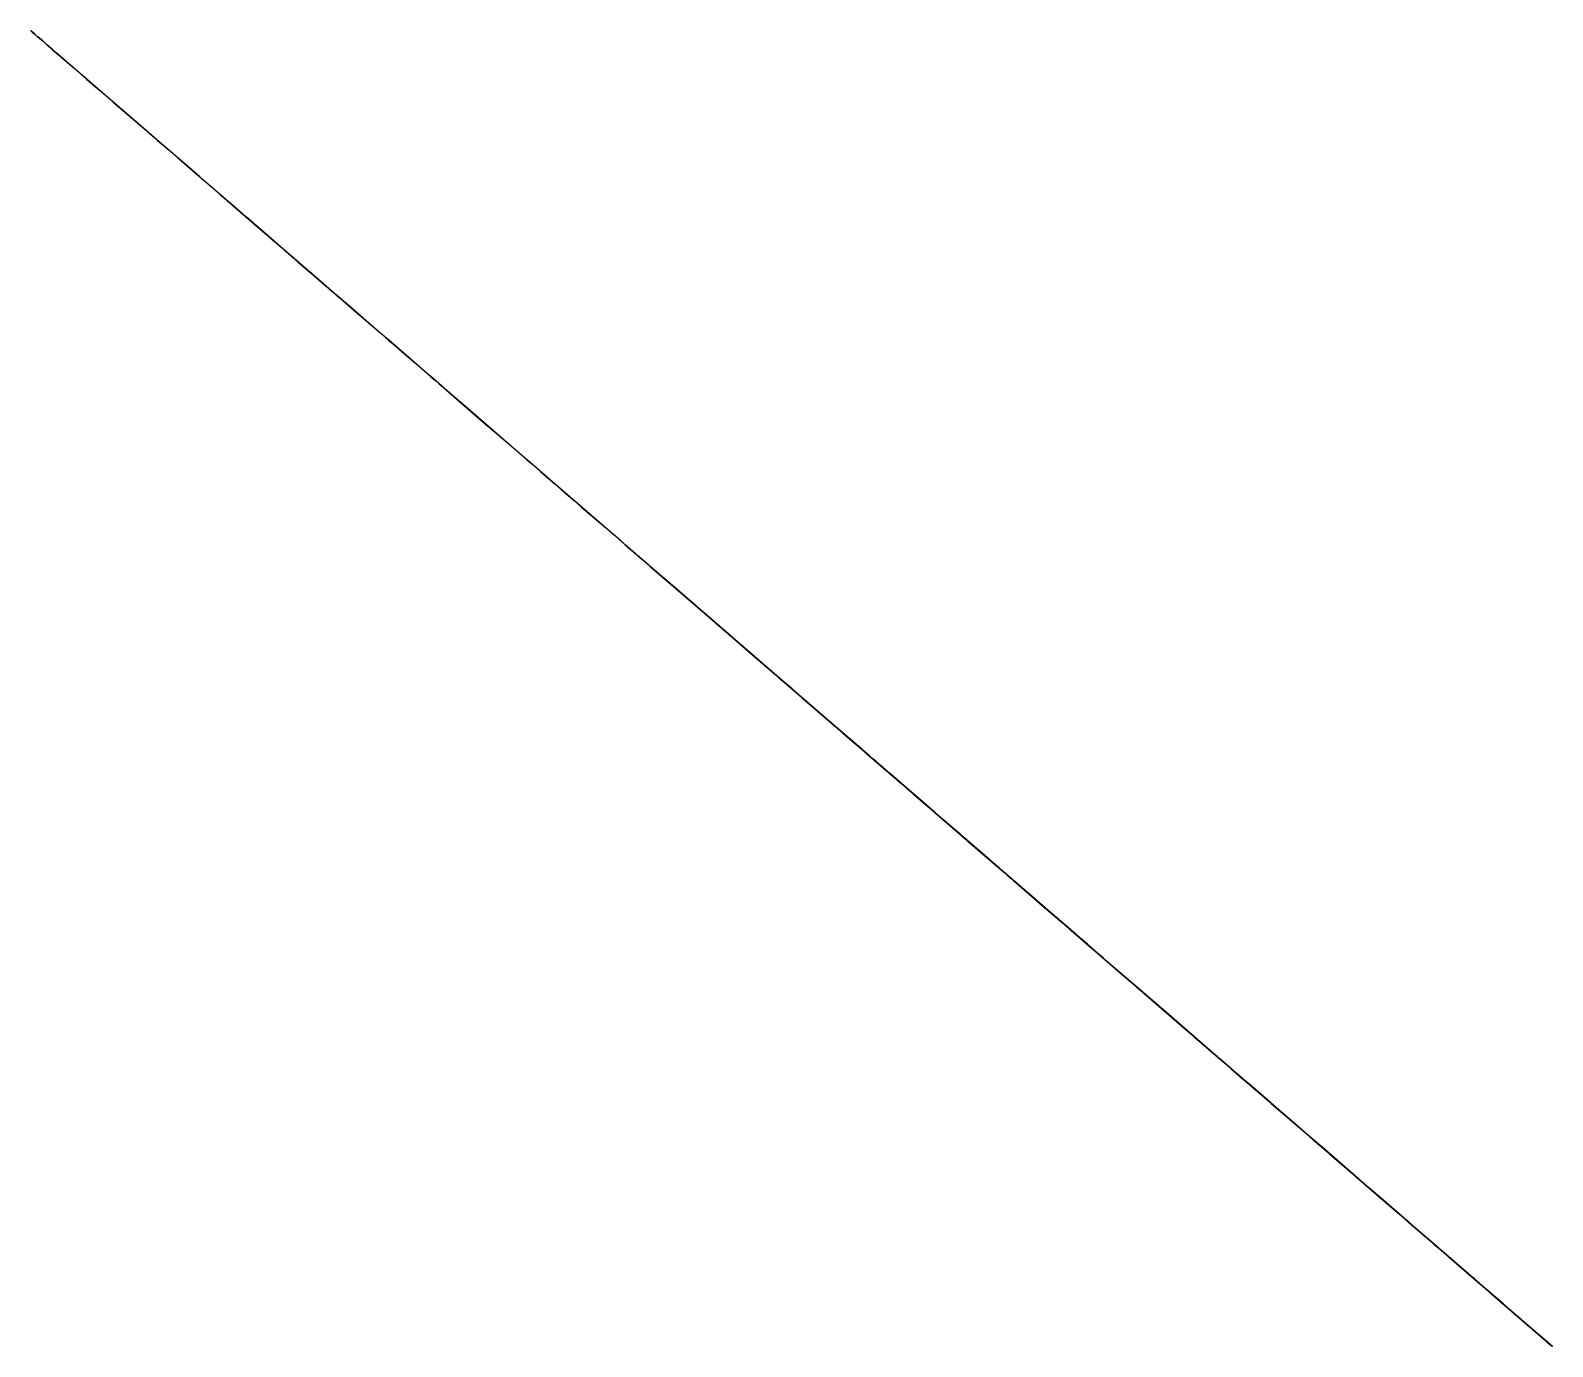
# Model space of a CAD drawing. Header units: metres. Extents: x 11.25 to 19.29, y 11.04 to 17.99.
import ezdxf

# ---------------------------------------------------------------- set-up
doc = ezdxf.new("R2010")
doc.units = ezdxf.units.M
doc.header["$MEASUREMENT"] = 0
doc.layers.add('D-Wand_Steine', color=5, linetype='Continuous')

msp = doc.modelspace()

# ---------------------------------------------------------------- linework, layer by layer
at = {"layer": 'D-Wand_Steine', "extrusion": (0.654129, 0.756383, -6.32069e-16), "elevation": 20.9663}
for points in [[(3.1942, 0.9527), (3.1824, 1.0597), (3.206, 1.109), (3.2107, 1.1526), (3.1871, 1.1867), (3.1577, 1.1949), (3.1377, 1.2102), (3.1283, 1.2589), (3.1389, 1.3059), (3.1472, 1.3176), (3.1295, 1.3318), (3.1083, 1.3517), (3.1119, 1.387), (3.1189, 1.4246), (3.1201, 1.4811), (3.106, 1.4952), (3.0648, 1.5128), (3.0166, 1.5234), (2.953, 1.514), (2.8665, 1.4803), (2.8042, 1.4803), (2.7348, 1.4932), (2.6806, 1.5073), (2.6324, 1.5156), (2.5677, 1.525), (2.5394, 1.532), (2.5065, 1.5849), (2.4771, 1.6132), (2.4394, 1.6226), (2.3889, 1.6214), (2.3705, 1.6015), (2.291, 1.5544), (2.229, 1.537), (2.1818, 1.5345), (2.1073, 1.5023), (2.0601, 1.4675), (1.9981, 1.4551), (1.9335, 1.4452), (1.8864, 1.3956), (1.7548, 1.3187), (1.6778, 1.2939), (1.7026, 1.2566), (1.7126, 1.2194), (1.6045, 1.109), (1.5813, 1.0555), (1.5789, 1.0166), (1.5996, 0.9704), (1.6324, 0.9412), (1.6811, 0.8999), (1.7225, 0.8574), (1.7504, 0.8172), (1.7577, 0.765), (1.7796, 0.7443), (1.8356, 0.7066), (1.9341, 0.6205), (1.9358, 0.5771), (1.9392, 0.5448), (1.9324, 0.515), (1.9034, 0.5031), (1.8327, 0.4937), (1.8012, 0.4963), (1.7953, 0.475), (1.8021, 0.4325), (1.8055, 0.4035), (1.8242, 0.3967), (1.9298, 0.3865), (1.9801, 0.355), (2.0158, 0.316), (2.0758, 0.3038), (2.1493, 0.2793), (2.2611, 0.2602), (2.3782, 0.2643), (2.589, 0.1834), (2.7361, 0.1562), (2.8438, 0.1521), (2.9296, 0.1521), (2.9787, 0.178), (3.0114, 0.2283), (3.0297, 0.2582), (3.0813, 0.2601), (3.1101, 0.2639), (3.1273, 0.2831), (3.133, 0.3137), (3.1177, 0.329), (3.1024, 0.3672), (3.1158, 0.4055), (3.1456, 0.4367), (3.1456, 0.4826), (3.1628, 0.5113), (3.1896, 0.5247), (3.1973, 0.5381), (3.2241, 0.5821), (3.2336, 0.6395), (3.2566, 0.6873), (3.2585, 0.7122), (3.2432, 0.737), (3.233, 0.7975), (3.2271, 0.8468), (3.2424, 0.8762), (3.2366, 0.908)], [(1.7826, 0.7035), (1.7231, 0.7514), (1.6984, 0.805), (1.6737, 0.8514), (1.6215, 0.9225), (1.5968, 0.9559), (1.5518, 0.9921), (1.5533, 1.0564), (1.578, 1.0927), (1.6201, 1.155), (1.6447, 1.187), (1.6621, 1.2044), (1.6694, 1.2334), (1.6433, 1.2479), (1.6128, 1.2363), (1.5576, 1.2015), (1.5373, 1.1144), (1.4894, 1.0172), (1.472, 0.9476), (1.4473, 0.9172), (1.4415, 0.8577), (1.4343, 0.7939), (1.4198, 0.7387), (1.4125, 0.6807), (1.4052, 0.6314), (1.398, 0.5806), (1.3922, 0.5618), (1.3351, 0.4669), (1.3844, 0.4509), (1.4338, 0.4509), (1.5339, 0.4451), (1.5702, 0.4364), (1.5993, 0.4176), (1.6384, 0.4263), (1.6805, 0.4422), (1.7183, 0.4451), (1.7531, 0.4103), (1.7589, 0.3914), (1.7681, 0.3945), (1.7782, 0.5033), (1.8189, 0.5381), (1.8828, 0.5396), (1.9074, 0.57), (1.8697, 0.6194)], [(1.7386, 0.3929), (1.7342, 0.4132), (1.7284, 0.4234), (1.6936, 0.4219), (1.6109, 0.4103), (1.5717, 0.4074), (1.5383, 0.4176), (1.5107, 0.419), (1.4948, 0.4292), (1.3917, 0.4379), (1.3075, 0.4524), (1.2524, 0.4582), (1.2161, 0.4625), (1.1725, 0.4524), (1.1435, 0.4277), (1.1188, 0.4045), (1.1, 0.3798), (1.0782, 0.361), (1.0738, 0.3407), (1.0825, 0.3305), (1.1362, 0.3262), (1.264, 0.3247), (1.3133, 0.3363), (1.4483, 0.345), (1.5659, 0.3421), (1.6428, 0.3508), (1.6936, 0.3624), (1.7299, 0.3755)], [(1.4193, 0.8311), (1.4371, 0.9486), (1.5147, 1.1125), (1.559, 1.252), (1.595, 1.4367), (1.5728, 1.4987), (1.5396, 1.6183), (1.5418, 1.6936), (1.513, 1.8465), (1.4221, 1.9019), (1.3423, 1.9019), (1.2625, 1.9174), (1.2049, 1.9417), (1.1184, 1.9528), (1.0417, 1.9799), (0.984, 2.0021), (0.9042, 2.0242), (0.8621, 2.0397), (0.8089, 2.1018), (0.758, 2.1483), (0.7225, 2.166), (0.6649, 2.1372), (0.5695, 2.1527), (0.5053, 2.2015), (0.4631, 2.2458), (0.4299, 2.2812), (0.4077, 2.3255), (0.3567, 2.372), (0.2614, 2.3986), (0.1861, 2.3942), (0.0974, 2.3853), (0.0242, 2.403), (-0.0821, 2.4296), (-0.1655, 2.4294), (-0.2076, 2.3873), (-0.2522, 2.363), (-0.3021, 2.3256), (-0.3575, 2.2799), (-0.406, 2.2218), (-0.4462, 2.1899), (-0.4794, 2.1525), (-0.539, 2.1151), (-0.5889, 2.0985), (-0.6374, 2.0861), (-0.7551, 2.1013), (-0.804, 2.0268), (-0.8173, 1.9648), (-0.8461, 1.9116), (-0.8794, 1.8562), (-0.8749, 1.8075), (-0.8461, 1.7698), (-0.8463, 1.5801), (-0.8685, 1.3696), (-0.9172, 1.1769), (-0.9527, 1.044), (-0.9836, 0.8216), (-1.0457, 0.7219), (-1.0523, 0.6267), (-0.9792, 0.4915), (-0.8595, 0.3276), (-0.8129, 0.332), (-0.7154, 0.3542), (-0.6068, 0.3852), (-0.508, 0.4231), (-0.3351, 0.4829), (-0.2464, 0.5294), (-0.1533, 0.5095), (-0.0802, 0.4718), (0.1149, 0.4452), (0.2058, 0.4275), (0.2678, 0.4031), (0.3299, 0.3677), (0.4474, 0.3721), (0.5028, 0.3832), (0.6713, 0.3921), (0.7599, 0.3566), (0.8375, 0.3345), (1.0314, 0.3239), (1.0625, 0.3504), (1.0957, 0.3947), (1.1467, 0.4435), (1.1866, 0.4701), (1.2376, 0.4767), (1.2952, 0.4723), (1.324, 0.4944), (1.3484, 0.5587), (1.3817, 0.6561), (1.3972, 0.727)], [(-0.9262, 0.3711), (-1.0218, 0.4876), (-1.0451, 0.5202), (-1.0684, 0.5784), (-1.3131, 0.5761), (-1.4133, 0.5901), (-1.4832, 0.5947), (-1.5834, 0.597), (-1.6044, 0.5388), (-1.5951, 0.4969), (-1.5834, 0.4643), (-1.5438, 0.434), (-1.5228, 0.413), (-1.5182, 0.3851), (-1.5321, 0.3502), (-1.5391, 0.3315), (-1.5391, 0.3106), (-1.5321, 0.2803), (-1.5042, 0.2454), (-1.4669, 0.2058), (-1.3876, 0.2011), (-1.1802, 0.1988), (-1.0031, 0.2058), (-0.9635, 0.2151), (-0.9286, 0.2407), (-0.8936, 0.278)], [(-1.1849, 0.7298), (-1.1243, 0.823), (-1.0777, 0.8765), (-1.0684, 0.9487), (-1.1173, 1.0116), (-1.1569, 1.0419), (-1.1942, 1.0419), (-1.2432, 1.0256), (-1.3038, 0.9767), (-1.3504, 0.9231), (-1.3737, 0.9021), (-1.4436, 0.8905), (-1.5088, 0.8602), (-1.5345, 0.8253), (-1.5438, 0.7857), (-1.5018, 0.7181), (-1.5205, 0.6786), (-1.5368, 0.6529), (-1.4785, 0.6273), (-1.4179, 0.6087), (-1.3107, 0.6133), (-1.2548, 0.6296), (-1.2548, 0.6483), (-1.2059, 0.6716), (-1.1802, 0.6832)], [(-1.5398, 0.3804), (-1.5304, 0.406), (-1.5584, 0.4177), (-1.5817, 0.4433), (-1.6027, 0.4736), (-1.6097, 0.5108), (-1.6237, 0.5318), (-1.8054, 0.5481), (-1.8707, 0.569), (-1.9522, 0.5621), (-1.9406, 0.5411), (-1.887, 0.5155), (-1.7565, 0.4922), (-1.7122, 0.4782), (-1.6842, 0.4596), (-1.6773, 0.42), (-1.6912, 0.3897), (-1.7076, 0.3618), (-1.7169, 0.3385), (-1.7076, 0.3082), (-1.6842, 0.2826), (-1.6796, 0.25), (-1.6912, 0.2267), (-1.7355, 0.2081), (-1.8264, 0.1941), (-1.8311, 0.1824), (-1.8031, 0.1754), (-1.7542, 0.1754), (-1.6586, 0.1754), (-1.6004, 0.1754), (-1.5351, 0.1754), (-1.4978, 0.1894), (-1.4978, 0.215), (-1.5281, 0.2407), (-1.5561, 0.2453), (-1.577, 0.2546), (-1.5887, 0.2826), (-1.5747, 0.3222), (-1.5607, 0.3571)], [(-1.7828, 0.94), (-1.8333, 0.94), (-1.8927, 0.9252), (-1.9206, 0.9363), (-1.9485, 0.9623), (-1.9726, 0.9957), (-1.98, 1.0459), (-2.0005, 1.0923), (-2.0395, 1.1071), (-2.0896, 1.096), (-2.1361, 1.0923), (-2.1993, 1.0942), (-2.2531, 1.0997), (-2.2977, 1.1034), (-2.3683, 1.1276), (-2.411, 1.1536), (-2.4779, 1.1777), (-2.5337, 1.1684), (-2.5782, 1.1833), (-2.6321, 1.2204), (-2.699, 1.2241), (-2.7176, 1.1944), (-2.7287, 1.1443), (-2.7269, 1.1127), (-2.7213, 1.0663), (-2.7232, 1.0069), (-2.738, 0.9568), (-2.7399, 0.9066), (-2.6879, 0.8546), (-2.7068, 0.819), (-2.7365, 0.793), (-2.7904, 0.7559), (-2.7811, 0.689), (-2.7384, 0.6259), (-2.6956, 0.4904), (-2.6473, 0.4867), (-2.6269, 0.4644), (-2.5414, 0.4737), (-2.4281, 0.5331), (-2.2869, 0.5572), (-2.1476, 0.5702), (-2.0578, 0.5891), (-2.0299, 0.5742), (-1.9965, 0.5816), (-1.9519, 0.5909), (-1.8831, 0.5909), (-1.7735, 0.5761), (-1.7159, 0.5946), (-1.6825, 0.6132), (-1.6788, 0.6466), (-1.6806, 0.7172), (-1.7048, 0.8249)], [(-1.6948, 0.2523), (-1.7007, 0.2727), (-1.7254, 0.2945), (-1.7342, 0.3047), (-1.7361, 0.3516), (-1.7084, 0.3851), (-1.6982, 0.4201), (-1.7026, 0.4463), (-1.7565, 0.4812), (-1.8948, 0.5074), (-1.9618, 0.5365), (-2.0361, 0.5482), (-2.1424, 0.5511), (-2.2517, 0.5307), (-2.3799, 0.5089), (-2.4978, 0.4666), (-2.6008, 0.452), (-2.6809, 0.4505), (-2.7217, 0.4316), (-2.7508, 0.4039), (-2.7698, 0.3646), (-2.7625, 0.3399), (-2.7275, 0.3195), (-2.6911, 0.3064), (-2.6416, 0.2351), (-2.6154, 0.1739), (-2.6008, 0.1288), (-2.4692, 0.1184), (-2.2478, 0.1461), (-2.022, 0.1606), (-1.8827, 0.1679), (-1.8522, 0.1927), (-1.8085, 0.2101), (-1.7458, 0.2189), (-1.7036, 0.2261)], [(-2.7351, 0.5868), (-2.7704, 0.6444), (-2.8002, 0.676), (-2.8726, 0.6908), (-2.999, 0.6611), (-3.0677, 0.6351), (-3.0937, 0.5014), (-3.0807, 0.4142), (-2.9952, 0.39), (-2.8782, 0.3826), (-2.802, 0.403), (-2.7481, 0.4235), (-2.7203, 0.4624), (-2.7128, 0.5107)], [(-2.753, 0.2162), (-2.7626, 0.2558), (-2.7878, 0.293), (-2.8191, 0.3278), (-2.8611, 0.3362), (-2.9115, 0.3314), (-2.9751, 0.3362), (-3.0424, 0.3242), (-3.0568, 0.287), (-3.07, 0.2426), (-3.0868, 0.1922), (-3.1024, 0.1658), (-3.1084, 0.083), (-3.076, 0.059), (-3.0472, 0.0542), (-2.9535, 0.0626), (-2.8779, 0.0614), (-2.7902, 0.0638), (-2.7638, 0.0698), (-2.7254, 0.083), (-2.7182, 0.1106), (-2.7206, 0.1406)], [(-2.8233, 0.9408), (-2.8537, 0.9606), (-2.9066, 1.0002), (-2.9568, 1.0385), (-2.9595, 1.0637), (-3.019, 1.065), (-3.0494, 1.0769), (-3.1076, 1.0927), (-3.261, 1.0914), (-3.3205, 1.0822), (-3.3575, 1.061), (-3.4025, 1.0333), (-3.417, 0.9989), (-3.4395, 0.9553), (-3.4527, 0.9156), (-3.4554, 0.8707), (-3.4276, 0.835), (-3.3694, 0.7954), (-3.3006, 0.7756), (-3.183, 0.7742), (-3.0573, 0.765), (-2.9529, 0.7478), (-2.8709, 0.7571), (-2.8193, 0.7795), (-2.7942, 0.8377), (-2.8061, 0.9156)], [(-3.1109, 0.4826), (-3.1239, 0.5736), (-3.1369, 0.6535), (-3.2038, 0.7017), (-3.3134, 0.7314), (-3.3858, 0.7389), (-3.4713, 0.7054), (-3.514, 0.6664), (-3.5456, 0.5792), (-3.566, 0.4993), (-3.566, 0.4362), (-3.5567, 0.375), (-3.5177, 0.3174), (-3.4936, 0.3044), (-3.4434, 0.3193), (-3.3654, 0.3285), (-3.2744, 0.3285), (-3.1555, 0.3378), (-3.1164, 0.3638), (-3.109, 0.4028)], [(-3.1704, 0.2075), (-3.1824, 0.2603), (-3.2196, 0.2711), (-3.2496, 0.2675), (-3.27, 0.2795), (-3.2904, 0.3035), (-3.318, 0.3203), (-3.3552, 0.3239), (-3.4225, 0.3095), (-3.4537, 0.2879), (-3.4861, 0.2627), (-3.5161, 0.2327), (-3.5185, 0.2063), (-3.5053, 0.1956), (-3.4741, 0.1824), (-3.4381, 0.1956), (-3.3997, 0.2039), (-3.3552, 0.1932), (-3.3468, 0.174), (-3.3492, 0.1392), (-3.3637, 0.126), (-3.3829, 0.12), (-3.4201, 0.1224), (-3.4441, 0.1104), (-3.4369, 0.0936), (-3.3997, 0.0816), (-3.3841, 0.0732), (-3.3841, 0.054), (-3.3781, 0.0324), (-3.2904, 0.0324), (-3.2304, 0.0312), (-3.18, 0.0576), (-3.1716, 0.1608)], [(-3.5702, 0.7671), (-3.558, 0.8381), (-3.5996, 0.892), (-3.6462, 0.9312), (-3.705, 0.9312), (-3.7883, 0.9214), (-3.8839, 0.8944), (-3.9574, 0.8871), (-4.0137, 0.8577), (-4.0309, 0.7916), (-4.0382, 0.7451), (-4.0309, 0.6692), (-4.0505, 0.6226), (-4.048, 0.581), (-4.0186, 0.5663), (-3.9329, 0.5639), (-3.8422, 0.5639), (-3.7491, 0.5712), (-3.6829, 0.5933), (-3.6168, 0.6275), (-3.5947, 0.6741)], [(-3.5958, 0.1354), (-3.5766, 0.1582), (-3.5754, 0.2026), (-3.6042, 0.2206), (-3.7831, 0.2098), (-3.8791, 0.2086), (-3.992, 0.2086), (-4.1096, 0.199), (-4.1252, 0.1918), (-4.1216, 0.1522), (-4.1252, 0.0982), (-4.1556, 0.0633), (-4.1881, 0.0441), (-4.2049, 0.0285), (-4.2085, 0.0033), (-4.1977, -0.0099), (-4.0032, -0.0075), (-3.9684, 0.0129), (-3.7943, 0.0201), (-3.6466, 0.0249), (-3.5981, 0.0321), (-3.5945, 0.0885)], [(-3.6264, 0.375), (-3.6141, 0.4338), (-3.6264, 0.4975), (-3.6827, 0.5293), (-3.7366, 0.5366), (-3.8175, 0.5097), (-3.8714, 0.4901), (-3.9204, 0.4926), (-3.9523, 0.4705), (-3.967, 0.4216), (-3.9841, 0.3897), (-4.0062, 0.3603), (-4.0258, 0.3187), (-4.0184, 0.2869), (-4.0086, 0.2502), (-3.8861, 0.2526), (-3.8126, 0.2477), (-3.744, 0.2453), (-3.6974, 0.2624), (-3.6656, 0.3261)], [(-4.0823, 0.4635), (-4.1166, 0.5467), (-4.1705, 0.6422), (-4.2244, 0.6741), (-4.3641, 0.701), (-4.4302, 0.7059), (-4.4719, 0.6887), (-4.5062, 0.6569), (-4.5135, 0.6202), (-4.5233, 0.5076), (-4.5405, 0.4463), (-4.5723, 0.4121), (-4.6213, 0.3778), (-4.6238, 0.3533), (-4.5993, 0.3435), (-4.4866, 0.3141), (-4.391, 0.2651), (-4.3543, 0.2113), (-4.3543, 0.1403), (-4.3469, 0.0766), (-4.3004, 0.0693), (-4.2489, 0.0497), (-4.2489, -0.0091), (-4.2293, -0.0164), (-4.2171, 0.0203), (-4.1926, 0.0521), (-4.1558, 0.0815), (-4.1338, 0.1231), (-4.1338, 0.1696), (-4.1191, 0.2382), (-4.0774, 0.248), (-4.0554, 0.2602), (-4.0456, 0.2945), (-4.0701, 0.319), (-4.0774, 0.3557), (-4.0701, 0.3974)], [(-4.385, 0.2067), (-4.4594, 0.2941), (-4.5622, 0.316), (-4.6738, 0.3357), (-4.7438, 0.3532), (-4.8422, 0.3554), (-4.8729, 0.3379), (-4.9144, 0.3029), (-4.9866, 0.2154), (-5.0129, 0.1695), (-5.0807, 0.1017), (-5.1026, 0.0777), (-5.1047, 0.0537), (-5.0763, 0.0383), (-5.0369, 0.034), (-5.026, 0.0077), (-5.0129, -0.0272), (-4.9626, -0.0294), (-4.8313, 0.0012), (-4.7613, 0.0296), (-4.6869, 0.0405), (-4.5382, -0.0032), (-4.3785, -0.0294), (-4.2997, -0.0251), (-4.2647, -0.0141), (-4.2735, 0.0383), (-4.3041, 0.058), (-4.3566, 0.069), (-4.3719, 0.1345)], [(-4.9853, 1.1167), (-5.0427, 1.1772), (-5.1359, 1.3631), (-5.2536, 1.5715), (-5.3001, 1.6979), (-5.3909, 1.7998), (-5.4031, 1.8394), (-5.4816, 1.8745), (-5.5502, 1.8847), (-5.6409, 1.8827), (-5.6605, 1.9001), (-5.6703, 1.9818), (-5.69, 2.0833), (-5.739, 2.1009), (-5.815, 2.1161), (-5.864, 2.1732), (-5.9263, 2.2133), (-6.0121, 2.2236), (-6.1592, 2.2021), (-6.2597, 2.2125), (-6.272, 2.1805), (-6.3112, 2.1188), (-6.3823, 2.0326), (-6.4706, 1.9638), (-6.4755, 1.8055), (-6.6019, 1.6955), (-6.7879, 1.5308), (-6.8098, 1.4205), (-6.8262, 1.2618), (-6.8068, 1.1877), (-6.8165, 0.5512), (-6.7968, 0.467), (-6.7306, 0.4098), (-6.6522, 0.3723), (-6.5566, 0.3891), (-6.4904, 0.3912), (-6.4512, 0.3539), (-6.4512, 0.3044), (-6.4708, 0.265), (-6.4781, 0.2304), (-6.461, 0.2229), (-6.3776, 0.2224), (-6.2599, 0.2119), (-6.1055, 0.1913), (-5.924, 0.1261), (-5.771, 0.1033), (-5.6509, 0.0928), (-5.6117, 0.1123), (-5.5651, 0.1492), (-5.44, 0.1684), (-5.3714, 0.2051), (-5.3322, 0.2395), (-5.3052, 0.2839), (-5.2415, 0.2836), (-5.1826, 0.313), (-5.0772, 0.3644), (-4.9069, 0.4138), (-4.7965, 0.4479), (-4.7549, 0.4897), (-4.6936, 0.5339), (-4.6127, 0.5483), (-4.6078, 0.6373), (-4.6029, 0.8006), (-4.5759, 0.9315), (-4.6004, 0.9712), (-4.7034, 1.0187), (-4.826, 1.0664), (-4.8701, 1.0641), (-4.9118, 1.0866)], [(-4.7965, 0.4479), (-4.7549, 0.4897), (-4.6936, 0.5339), (-4.6127, 0.5483), (-4.6078, 0.6373), (-4.6029, 0.8006), (-4.5759, 0.9315), (-4.6004, 0.9712), (-4.7034, 1.0187), (-4.826, 1.0664), (-4.8701, 1.0641), (-4.9118, 1.0866), (-4.9853, 1.1167), (-5.0427, 1.1772), (-5.1359, 1.3631), (-5.2536, 1.5715), (-5.3001, 1.6979), (-5.3909, 1.7998), (-5.4031, 1.8394), (-5.4816, 1.8745), (-5.5502, 1.8847), (-5.6409, 1.8827), (-5.6605, 1.9001), (-5.6703, 1.9818), (-5.69, 2.0833), (-5.739, 2.1009), (-5.815, 2.1161), (-5.864, 2.1732), (-5.9263, 2.2133), (-6.0121, 2.2236), (-6.1592, 2.2021), (-6.2597, 2.2125), (-6.272, 2.1805), (-6.3112, 2.1188), (-6.3823, 2.0326), (-6.4706, 1.9638), (-6.4755, 1.8055), (-6.6019, 1.6955), (-6.7879, 1.5308), (-6.8098, 1.4205), (-6.8262, 1.2618), (-6.8068, 1.1877), (-6.8165, 0.5512), (-6.7968, 0.467), (-6.7306, 0.4098), (-6.6522, 0.3723), (-6.5566, 0.3891), (-6.4904, 0.3912), (-6.4512, 0.3539), (-6.4512, 0.3044), (-6.4708, 0.265), (-6.4781, 0.2304), (-6.461, 0.2229), (-6.3776, 0.2224), (-6.2599, 0.2119), (-6.1055, 0.1913), (-5.924, 0.1261), (-5.771, 0.1033), (-5.6509, 0.0928), (-5.6117, 0.1123), (-5.5651, 0.1492), (-5.44, 0.1684), (-5.3714, 0.2051), (-5.3322, 0.2395), (-5.3052, 0.2839), (-5.2415, 0.2836), (-5.1826, 0.313), (-5.0772, 0.3644), (-4.9069, 0.4138)], [(-5.1282, 0.1648), (-5.0954, 0.1801), (-5.0582, 0.1954), (-5.032, 0.2217), (-5.0276, 0.2523), (-5.0604, 0.2719), (-5.1217, 0.2785), (-5.1961, 0.2785), (-5.2529, 0.2719), (-5.2792, 0.2566), (-5.3207, 0.2217), (-5.3579, 0.1845), (-5.3754, 0.1539), (-5.3645, 0.1211), (-5.3426, 0.1145), (-5.2923, 0.1102), (-5.2398, 0.1123), (-5.1742, 0.1276)], [(-5.2661, 0.0161), (-5.2923, 0.0336), (-5.3186, 0.0555), (-5.3754, 0.0686), (-5.4782, 0.0642), (-5.5789, 0.0577), (-5.6314, 0.0533), (-5.6445, 0.0358), (-5.6401, -0.0013), (-5.6401, -0.0385), (-5.6117, -0.0494), (-5.5417, -0.0429), (-5.4214, -0.032), (-5.3273, -0.032), (-5.2573, -0.0341), (-5.2201, -0.0341), (-5.2157, -0.0188)], [(-5.6541, 0.0248), (-5.6936, 0.0493), (-5.7399, 0.0737), (-5.8326, 0.0915), (-5.915, 0.0919), (-5.963, 0.0887), (-5.9785, 0.0698), (-5.9836, 0.0213), (-5.939, -0.0274), (-5.8412, -0.047), (-5.7674, -0.0508), (-5.6833, -0.0512), (-5.6576, -0.0444), (-5.6507, -0.0133)], [(-6.0169, 0.0516), (-6.0821, 0.1108), (-6.1542, 0.1666), (-6.2382, 0.1843), (-6.2846, 0.1603), (-6.3275, 0.1138), (-6.3584, 0.0672), (-6.3773, 0.0188), (-6.3652, -0.0124), (-6.312, -0.0283), (-6.2434, -0.0442), (-6.1747, -0.0498), (-6.0546, -0.0348), (-5.998, 0.0082)], [(-6.3361, 0.1831), (-6.367, 0.2127), (-6.4596, 0.2114), (-6.5042, 0.2082), (-6.5163, 0.1909), (-6.5094, 0.1597), (-6.518, 0.1407), (-6.5231, 0.0854), (-6.5214, 0.0126), (-6.5094, 0.0004), (-6.4613, -0.0033), (-6.4253, 0.0035), (-6.3961, 0.0241), (-6.367, 0.0568), (-6.3481, 0.1139), (-6.3361, 0.1329)], [(-6.464, 0.3256), (-6.4897, 0.3535), (-6.5275, 0.364), (-6.5756, 0.3591), (-6.6408, 0.3438), (-6.694, 0.3666), (-6.7746, 0.4086), (-6.8244, 0.4539), (-6.881, 0.4646), (-6.9428, 0.4579), (-7.0338, 0.4549), (-7.1522, 0.4573), (-7.2225, 0.4525), (-7.2826, 0.4354), (-7.3392, 0.4115), (-7.3478, 0.3561), (-7.3148, 0.2918), (-7.3217, 0.2399), (-7.3269, 0.1846), (-7.3457, 0.1396), (-7.3663, 0.0601), (-7.3492, -0.0058), (-7.3131, -0.0233), (-7.2205, -0.0341), (-7.0506, -0.0333), (-7.0506, 0.0706), (-7.0248, 0.1207), (-6.9699, 0.1325), (-6.8807, 0.2065), (-6.7777, 0.2475), (-6.6318, 0.2485), (-6.5443, 0.2429), (-6.5035, 0.2167), (-6.4966, 0.234), (-6.4812, 0.2755)], [(-6.53, 0.1269), (-6.5214, 0.1719), (-6.5386, 0.2136), (-6.5883, 0.2311), (-6.7891, 0.2339), (-6.8526, 0.1909), (-6.9161, 0.1445), (-6.9539, 0.1153), (-6.9951, 0.0947), (-7.0174, 0.0827), (-7.0311, 0.0533), (-7.038, 0.0205), (-7.0139, -0.0247), (-6.8749, -0.0306), (-6.6415, -0.03), (-6.5609, -0.0149), (-6.5334, 0.0196)], [(-6.8565, 0.9133), (-6.8292, 1.1428), (-6.8332, 1.2135), (-6.9002, 1.2927), (-6.9588, 1.3466), (-7.0705, 1.3556), (-7.1375, 1.3757), (-7.2268, 1.3254), (-7.2715, 1.1932), (-7.3162, 1.0104), (-7.3329, 0.9231), (-7.2911, 0.7933), (-7.2855, 0.6553), (-7.2911, 0.599), (-7.2855, 0.5482), (-7.2743, 0.4975), (-7.2715, 0.4693), (-7.2017, 0.4774), (-7.1479, 0.4856), (-7.0645, 0.4741), (-6.9837, 0.4861), (-6.9058, 0.4857), (-6.8456, 0.4895), (-6.8456, 0.7159)]]:
    msp.add_lwpolyline(points, close=True, dxfattribs=at)

doc.saveas('drawing.dxf')
